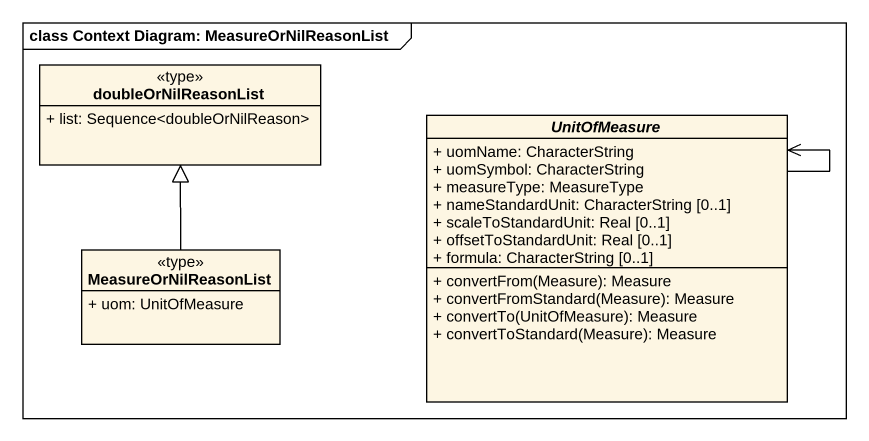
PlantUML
@startuml
mainframe class Context Diagram: MeasureOrNilReasonList
hide circle
hide empty members
skinparam classAttributeIconSize 0
class doubleOrNilReasonList <<type>> {
  + list: Sequence<doubleOrNilReason>
}
abstract class UnitOfMeasure {
  + uomName: CharacterString
  + uomSymbol: CharacterString
  + measureType: MeasureType
  + nameStandardUnit: CharacterString [0..1]
  + scaleToStandardUnit: Real [0..1]
  + offsetToStandardUnit: Real [0..1]
  + formula: CharacterString [0..1]
  + convertFrom(Measure): Measure
  + convertFromStandard(Measure): Measure
  + convertTo(UnitOfMeasure): Measure
  + convertToStandard(Measure): Measure
}
class MeasureOrNilReasonList <<type>> {
  + uom: UnitOfMeasure
}
UnitOfMeasure --> UnitOfMeasure
MeasureOrNilReasonList -up-|> doubleOrNilReasonList
@enduml
